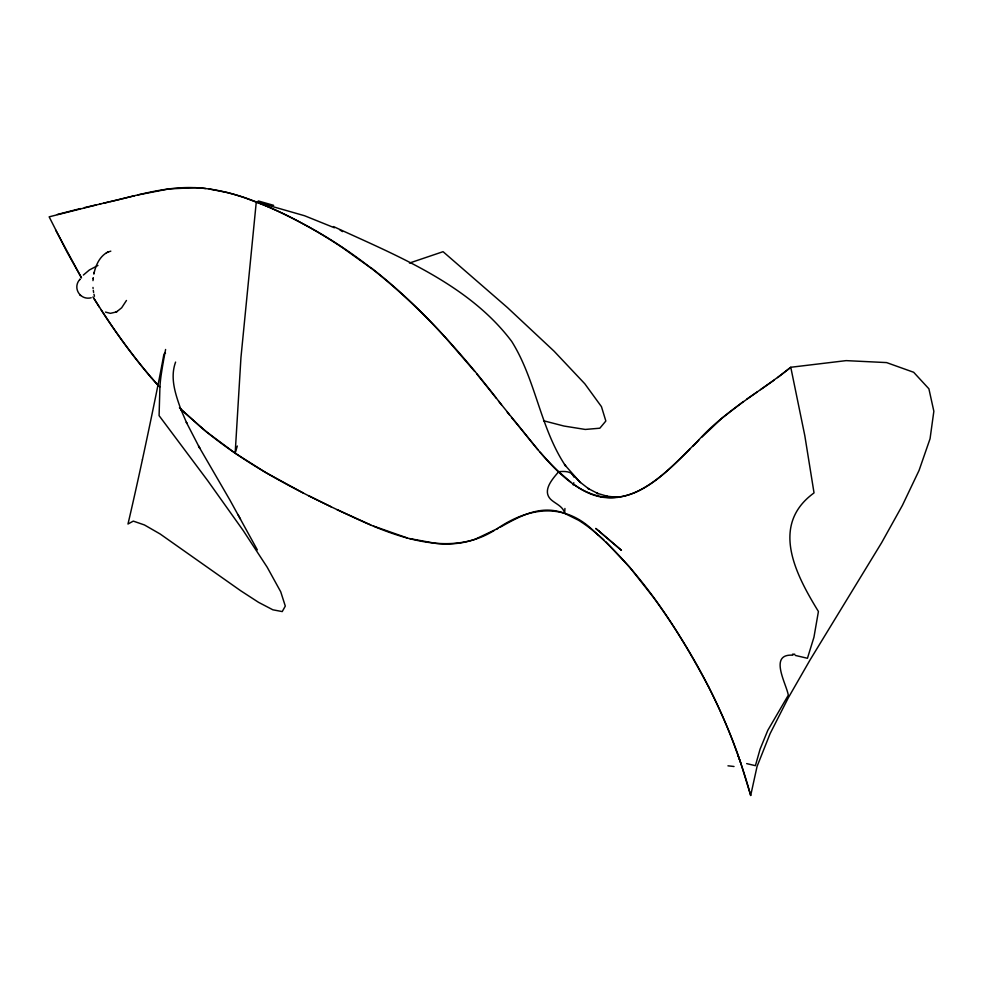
<?xml version="1.0" encoding="UTF-8"?>
<svg xmlns="http://www.w3.org/2000/svg" width="983" height="983" viewBox="0 0 983 983"><rect width="100%" height="100%" fill="white"/><g stroke="black" fill="none" stroke-linecap="round" stroke-linejoin="round"><path stroke-width="1.47" d="M159.922 387.069L159.086 415.637L207.696 480.65L243.28 530.648L267.167 567.179L280.733 591.815L285.303 606.093L282.232 611.573L272.869 609.804L258.566 602.346L240.675 590.734L160.106 533.966L144.452 524.959L133.295 521.113L127.987 524.013A121.548 4.694 -77.2 0 0 133.283 501.023A171.325 6.623 -77.2 0 0 142.437 459.516M92.98 280.634L93.25 277.771L93.164 278.717M564.942 508.481L564.623 513.359L578.495 520.228A131.058 75.666 60 0 1 598.143 534.912M164.96 352.872L165.599 349.481M93.852 274.122C95.535 265.852 99.234 257.054 106.815 252.606M94.085 273.004L94.245 272.242M142.449 459.466L144.231 451.197A254.413 9.83 -77.2 0 0 146.012 442.829A295.981 11.44 -77.2 0 0 151.087 418.733L155.523 397.206A205.078 7.925 -77.2 0 0 160.217 373.773L162.023 364.374A118.476 4.571 -77.2 0 0 163.743 355.072L164.468 353.339L165.488 353.302M573.212 484.914L573.777 482.714M237.284 446.012L235.17 453.212L265.484 472.393L303.071 492.901M175.588 362.088C169.715 378.148 175.576 394.515 181.204 410.292M126.463 300.466L121.659 307.79L116.83 311.672M79.93 279.344C72.115 287.736 80.213 300.638 91.198 297.763M80.09 279.111L79.684 279.713M573.875 477.025C571.934 470.746 563.923 471.262 558.7 471.693C552.876 478.586 542.112 490.136 550.382 499.032C555.088 503.788 563.185 506.048 564.623 513.359A85.374 49.297 60 0 0 553.736 510.57C534.371 507.793 516.517 518.152 500.236 527.183M83.358 275.056L89.379 269.981L97.956 265.447M698.802 440.2C672.372 465.278 642.268 503.468 601.24 497.054M692.794 446.245L695.804 443.222M689.783 449.268C673.908 464.947 657.799 481.314 637.549 491.328C581.064 517.709 542.837 453.568 511.504 417.529M696.48 442.534C723.242 411.803 759.417 392.487 790.774 367.273L846.142 360.626L886.58 362.592L913.662 372.274L928.898 388.801L933.85 411.25L930.053 438.75L919.068 470.415L902.419 505.348L881.653 542.653L810.09 659.9L788.305 697.807L770.107 733.625L757.057 766.47L750.693 795.456L740.654 762.747L732.765 741.022A348.228 201.048 60 0 0 708.608 686.896M701.813 437.189L721.866 418.279L743.369 401.543M777.59 377.644L790.774 367.273L804.807 435.641L814.035 492.913C769.505 525.217 796.033 574.908 818.421 611.5L813.949 637.23L807.448 658.278L795.186 655.391M774.223 380.102L760.523 389.661M746.773 399.135L757.082 392.02M496.182 529.407C528.154 507.105 564.488 501.674 594.359 531.643C642.993 574.416 678.479 630.103 708.608 686.896M498.197 528.313L475.194 539.225A225.267 130.051 60 0 1 436.403 543.501L409.616 538.573M494.154 530.513C451.566 556.968 399.467 538.401 357.861 519.343C307.974 496.28 258.074 471.865 214.392 438.099A336.469 194.265 60 0 1 200.667 427.04M107.491 252.262L110.809 251.144M105.451 312.09L110.44 313.344L116.141 312.016M106.41 252.815L107.946 252.029M115.699 312.25L117.223 311.464M409.444 263.063L443.063 251.685L507.449 307.581L554.093 351.201L584.811 383.788L601.449 406.643L605.847 421.031L599.839 428.207L585.254 429.448L563.947 426.032L543.55 420.749M57.419 214.454L80.459 208.568M122.445 198.713L134.659 195.703M120.921 199.094L110.194 201.65M137.731 194.966L168.929 188.908L195.322 187.667A285.549 164.861 60 0 1 205.668 188.503M84.329 207.659L95.965 204.943M108.658 202.019L99.861 204.046M103.743 203.149C131.894 196.956 159.75 187.63 188.859 187.544C222.219 187.581 254.118 199.795 283.829 213.95A548.919 316.919 60 0 1 303.722 224.185C383.849 266.54 447.044 333.63 501.514 404.836M100.966 203.8L49.15 216.838L67.016 251.98L81.491 277.857M792.863 655.206C768.165 653.437 786.695 684.365 788.292 695.227L767.821 730.295L760.105 749.095L755.399 765.671L746.675 763.607M605.417 496.034L617.791 497.386M209.17 188.969L226.999 192.496A357.185 206.221 60 0 1 245.271 197.915L268.162 206.762M258.234 200.937L273.643 205.349M406.876 537.824L373.54 526.089M607.678 496.378L596.988 493.233L598.069 493.65L587.932 488.379L588.829 488.944L579.687 481.842L564.512 464.566L565.79 466.261C540.195 428.244 536.03 380.237 511.738 341.47C468.768 284.161 396.567 255.617 333.47 226.557M334.392 227.773L304.57 215.744L256.28 201.908L240.958 357.443L235.17 453.212L206.319 431.709L183.821 411.988A283.116 163.461 60 0 1 180.491 408.817M370.738 524.922L336.96 509.612M331.32 506.896L308.723 495.776M340.069 230.059L342.6 231.607M341.408 246.893L371.328 268.31M573.581 484.287L578.655 487.765A85.202 49.187 60 0 0 601.227 497.005M79.795 294.925L80.581 295.539M571.062 482.395L558.7 471.693M200.667 427.027L179.434 407.785M598.156 534.85L603.906 540.023M605.811 541.805L629.624 567.142L653.498 597.467A395.842 228.535 60 0 1 678.688 634.477M572.032 473.855L580.486 482.604M158.779 386.135C134.339 358.832 112.898 328.936 93.557 297.849M540.109 452.205L543.513 456.026A200.507 115.761 60 0 0 558.688 471.729M157.833 385.127L151.554 377.951M537.848 449.636L498.59 401.125M474.666 371.365L445.496 337.587A425.504 245.664 60 0 0 371.377 268.015M476.866 374.031L496.427 398.385M507.191 412.074L509.354 414.801M100.868 309.424L106.262 317.669A380.716 219.811 60 0 0 151.493 378.037M99.529 307.347L92.943 296.915M81.306 277.525L55.613 230.022M257.337 549.902L229.911 500.064L198.505 445.963L199.77 448.26L186.315 422.26L186.868 423.39L180.983 409.665M237.96 514.502L240.491 519.159M740.555 762.464L737.741 754.416A376.87 217.587 60 0 1 750.68 795.456M93.963 294.273L94.466 296.276M93.618 292.455L93.287 290.341M92.992 287.429L93.09 288.498M678.651 634.502A355.711 205.373 60 0 1 737.877 754.416M792.495 654.199A180.528 69.768 66.1 0 1 794.768 654.223M727.961 765.831A89.06 15.814 -2.2 0 1 734.018 766.507M268.162 206.823A523.361 302.162 60 0 1 341.408 246.942M161.384 373.638A100.745 3.895 -77.2 0 1 164.935 352.934M159.983 386.823A178.98 6.918 -77.2 0 1 161.273 374.105M599.04 531.152L595.735 528.436L621.44 550.308L599.04 531.152"/></g></svg>
